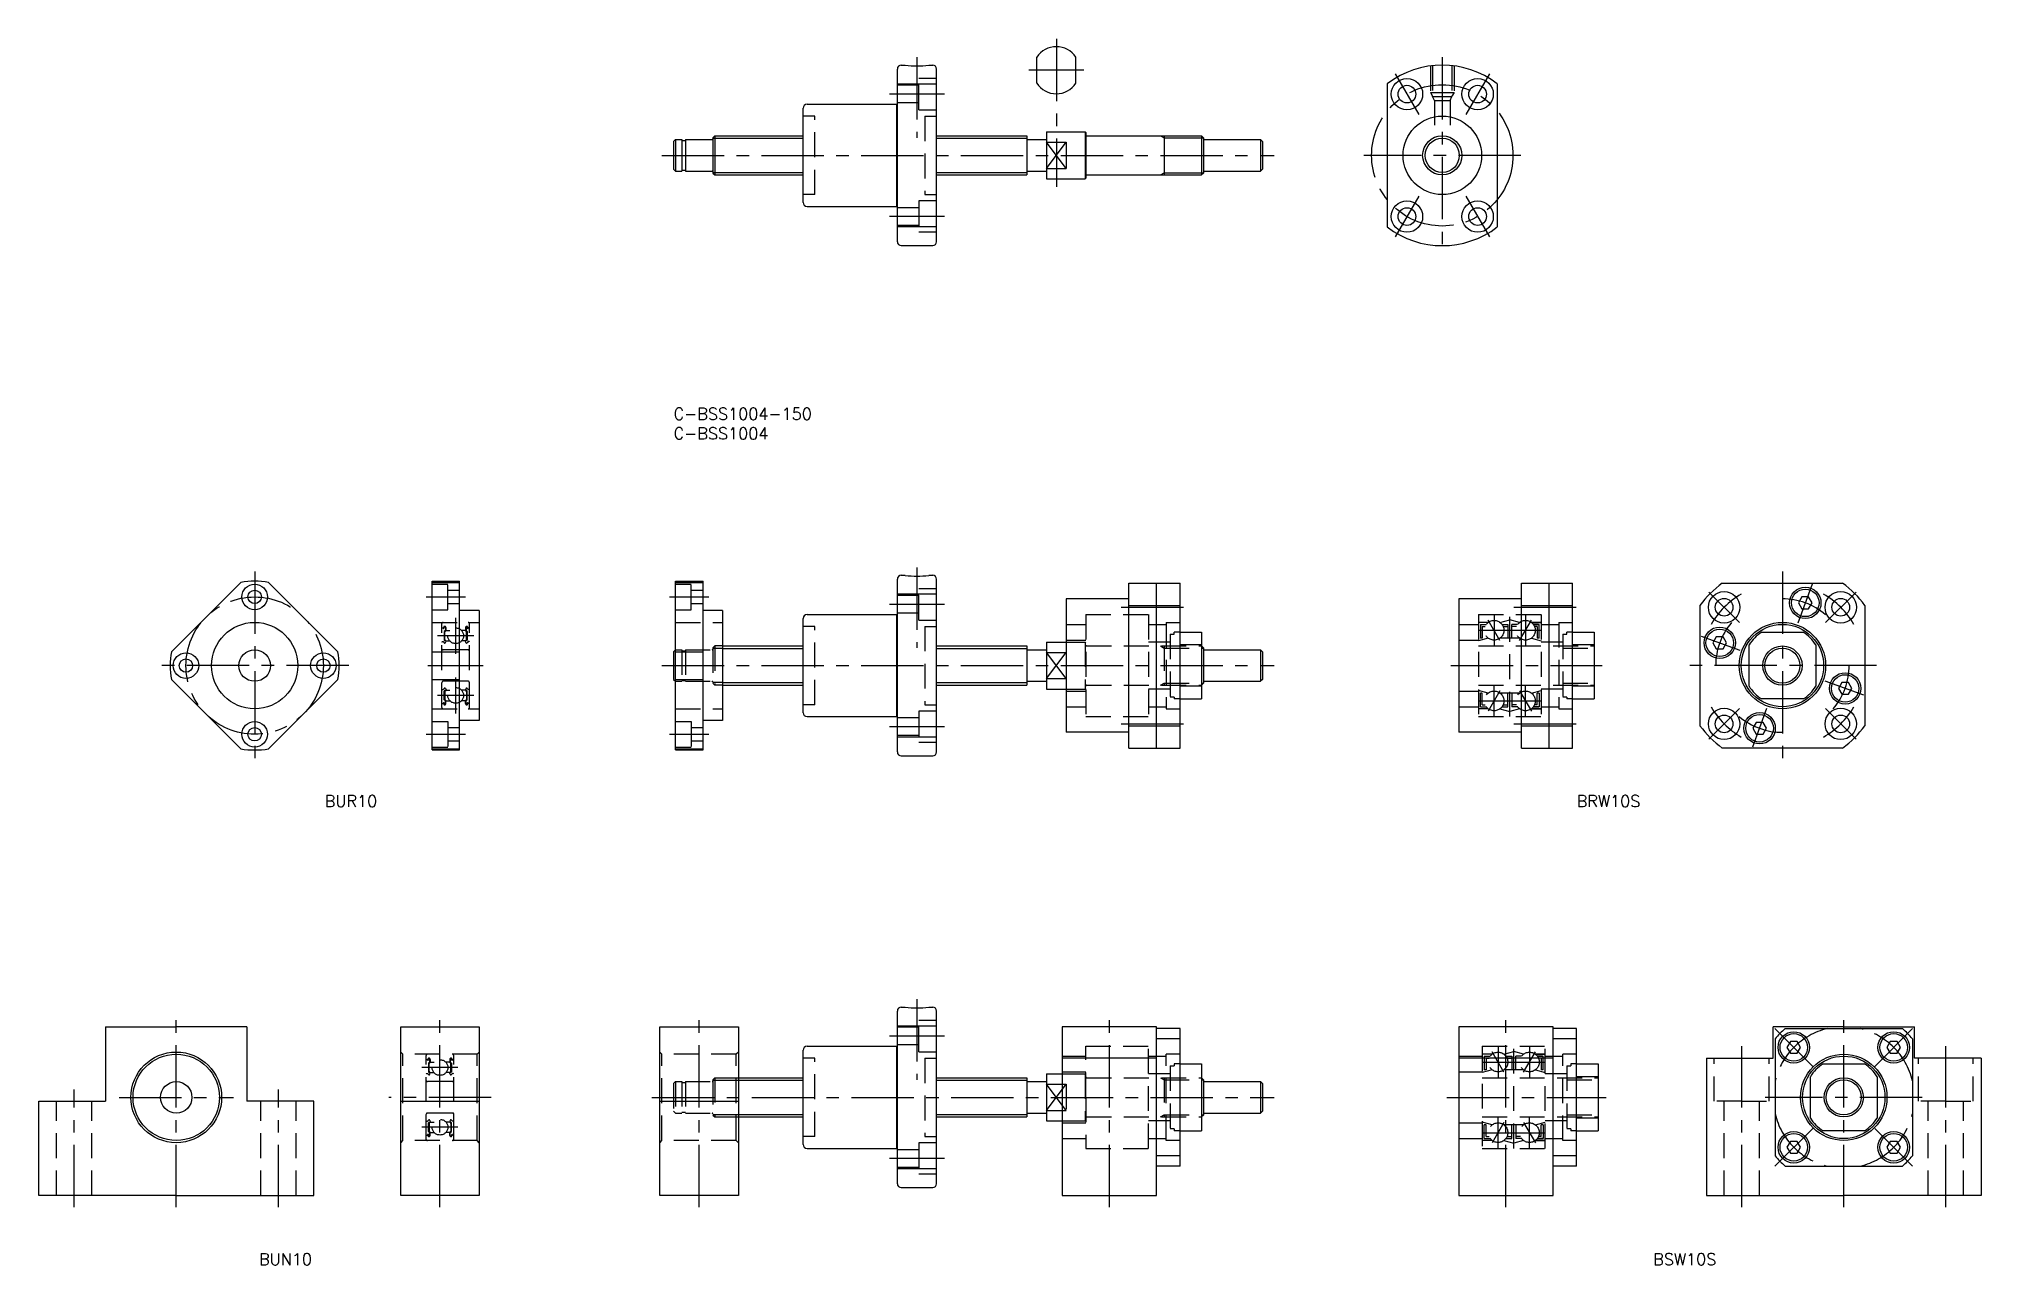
# Model space of a CAD drawing. Extents: x -162 to 333, y -218 to 94.
import ezdxf

# ---------------------------------------------------------------- set-up
doc = ezdxf.new("R2010")
doc.units = 0
doc.header["$LTSCALE"] = 0.5
doc.linetypes.add('CENTER', pattern=[50.8, 31.75, -6.35, 6.35, -6.35])
doc.linetypes.add('DASHED', pattern=[19.05, 12.7, -6.35])
doc.layers.get('0').update_dxf_attribs({"linetype": 'CONTINUOUS'})
doc.layers.add('CENTER', color=1, linetype='CENTER')
doc.styles.get("Standard").update_dxf_attribs({"font": 'txt.shx', "height": 3, "bigfont": 'bigfont.shx'})

# ---------------------------------------------------------------- blocks, each defined once
blk = doc.blocks.new('*U36')
at = {"color": 7, "linetype": 'CONTINUOUS'}
blk.add_text('C-BSS1004-150', height=3, dxfattribs=at).set_placement((0, -3))
blk = doc.blocks.new('*U37')
at = {"color": 7, "linetype": 'CONTINUOUS'}
blk.add_text('C-BSS1004', height=3, dxfattribs=at).set_placement((0, -8))
blk = doc.blocks.new('*U38')
at = {"color": 7, "linetype": 'CONTINUOUS'}
blk.add_text('BUR10', height=3, dxfattribs=at).set_placement((-88.85, -101.67))
blk = doc.blocks.new('*U39')
at = {"color": 7, "linetype": 'CONTINUOUS'}
blk.add_text('BRW10S', height=3, dxfattribs=at).set_placement((230.04, -101.67))
blk = doc.blocks.new('*U40')
at = {"color": 7, "linetype": 'CONTINUOUS'}
blk.add_text('BUN10', height=3, dxfattribs=at).set_placement((-105.59, -218.4))
blk = doc.blocks.new('*U41')
at = {"color": 7, "linetype": 'CONTINUOUS'}
blk.add_text('BSW10S', height=3, dxfattribs=at).set_placement((249.53, -218.4))

msp = doc.modelspace()

# ---------------------------------------------------------------- linework, layer by layer
at = {"color": 7, "linetype": 'CONTINUOUS'}
for p, q in [((92.5, 82.72), (92.5, 89.35)), ((102.5, 82.72), (102.5, 89.35)), ((57, 42.35), (57, 86.35)), ((58, 87.35), (59, 87.35)), ((65, 87.35), (66, 87.35)), ((67, 42.35), (67, 86.35)), ((57, 82.6), (67, 82.6)), ((181.8, 82.6), (181.8, 46.1)), ((209.8, 82.6), (209.8, 46.1)), ((33, 52.35), (33, 76.35)), ((34, 77.35), (56.75, 77.35)), ((56.75, 77.35), (56.75, 51.35)), ((10, 68.85), (10.5, 69.35)), ((10.5, 69.35), (33, 69.35)), ((10.5, 69.35), (10.5, 59.35)), ((67, 69.35), (90, 69.35)), ((90, 69.35), (90, 59.35)), ((95, 70.35), (104.8, 70.35)), ((95, 70.35), (95, 58.35)), ((104.8, 70.35), (104.8, 58.35)), ((104.8, 70.35), (105, 70.15)), ((105, 70.15), (105, 58.55)), ((105.2, 69.35), (134.5, 69.35)), ((125, 69.35), (125, 59.35)), ((134.5, 69.35), (134.5, 59.35)), ((134.5, 69.35), (135, 68.85)), ((0.5, 68.35), (0, 67.85)), ((0, 67.85), (0, 60.85)), ((0.5, 68.35), (2.1, 68.35)), ((0.5, 68.35), (0.5, 60.35)), ((2.1, 68.35), (2.1, 60.35)), ((2.1, 68.15), (3, 68.15)), ((3, 68.35), (3, 60.35)), ((3, 68.35), (9.8, 68.35)), ((10, 68.85), (10, 59.85)), ((90, 68.35), (95, 68.35)), ((95, 67.67), (100, 67.67)), ((100, 67.67), (100, 61.04)), ((135, 68.85), (135, 59.85)), ((135, 68.35), (149.5, 68.35)), ((149.5, 68.35), (150, 67.85)), ((149.5, 68.35), (149.5, 60.35)), ((150, 67.85), (150, 60.85)), ((0, 60.85), (0.5, 60.35)), ((0.5, 60.35), (2.1, 60.35)), ((2.1, 60.55), (3, 60.55)), ((3, 60.35), (9.8, 60.35)), ((10, 59.85), (10.5, 59.35)), ((90, 60.35), (95, 60.35)), ((95, 61.04), (100, 61.04)), ((135, 59.85), (134.5, 59.35)), ((135, 60.35), (149.5, 60.35)), ((150, 60.85), (149.5, 60.35)), ((10.5, 59.35), (33, 59.35)), ((67, 59.35), (90, 59.35)), ((95, 58.35), (104.8, 58.35)), ((104.8, 58.35), (105, 58.55)), ((105.2, 59.35), (134.5, 59.35)), ((34, 51.35), (56.75, 51.35)), ((67, 46.1), (57, 46.1)), ((58, 41.35), (66, 41.35)), ((-127.9, -62.11), (-110.24, -44.44)), ((-85.49, -62.11), (-103.16, -44.44)), ((-61.5, -87.15), (-61.5, -44.15)), ((-61.5, -44.15), (-54.5, -44.15)), ((-61.5, -44.44), (-54.5, -44.44)), ((-54.5, -87.15), (-54.5, -44.15)), ((0.5, -87.15), (0.5, -44.15)), ((0.5, -44.15), (7.5, -44.15)), ((0.5, -44.44), (7.5, -44.44)), ((7.5, -87.15), (7.5, -44.15)), ((57, -87.65), (57, -43.65)), ((58, -42.65), (59, -42.65)), ((65, -42.65), (66, -42.65)), ((67, -87.65), (67, -43.65)), ((57, -47.4), (67, -47.4)), ((116, -48.65), (100, -48.65)), ((100, -48.65), (100, -82.65)), ((116, -86.65), (116, -44.65)), ((116, -44.65), (129, -44.65)), ((123, -86.65), (123, -44.65)), ((129, -86.65), (129, -44.65)), ((216, -48.65), (200, -48.65)), ((200, -48.65), (200, -82.65)), ((216, -86.65), (216, -44.65)), ((216, -44.65), (229, -44.65)), ((223, -86.65), (223, -44.65)), ((229, -86.65), (229, -44.65)), ((267.11, -44.65), (297.77, -44.65)), ((-49.5, -51.65), (-54.5, -51.65)), ((-49.5, -51.65), (-49.5, -79.65)), ((12.5, -51.65), (7.5, -51.65)), ((12.5, -51.65), (12.5, -79.65)), ((33, -77.65), (33, -53.65)), ((34, -52.65), (56.75, -52.65)), ((56.75, -52.65), (56.75, -78.65)), ((116, -50.32), (129, -50.32)), ((216, -50.32), (229, -50.32)), ((261.44, -50.32), (261.44, -80.98)), ((303.44, -50.32), (303.44, -80.98)), ((129, -57.15), (134.5, -57.15)), ((134.5, -57.15), (134.5, -74.15)), ((229, -57.15), (234.5, -57.15)), ((234.5, -57.15), (234.5, -74.15)), ((277.17, -57.15), (287.71, -57.15)), ((-61.5, -62.11), (-54.5, -62.11)), ((0.5, -61.65), (0, -62.15)), ((0, -62.15), (0, -69.15)), ((0.5, -62.11), (7.5, -62.11)), ((12.5, -60.65), (33, -60.65)), ((67, -60.65), (90, -60.65)), ((90, -60.65), (90, -70.65)), ((90, -61.65), (95, -61.65)), ((95, -59.65), (100, -59.65)), ((95, -59.65), (95, -71.65)), ((95, -62.33), (100, -62.33)), ((134.5, -60.38), (129, -60.38)), ((134.5, -60.65), (135, -61.15)), ((135, -61.15), (135, -70.15)), ((135, -61.65), (149.5, -61.65)), ((149.5, -61.65), (150, -62.15)), ((149.5, -61.65), (149.5, -69.65)), ((150, -62.15), (150, -69.15)), ((234.5, -60.38), (229, -60.38)), ((273.94, -70.92), (273.94, -60.38)), ((290.94, -60.38), (290.94, -70.92)), ((-110.24, -86.86), (-127.9, -69.19)), ((-103.16, -86.86), (-85.49, -69.19)), ((-61.5, -69.19), (-54.5, -69.19)), ((0, -69.15), (0.5, -69.65)), ((0.5, -69.19), (7.5, -69.19)), ((95, -68.96), (100, -68.96)), ((150, -69.15), (149.5, -69.65)), ((12.5, -70.65), (33, -70.65)), ((67, -70.65), (90, -70.65)), ((90, -69.65), (95, -69.65)), ((95, -71.65), (100, -71.65)), ((134.5, -70.92), (129, -70.92)), ((129, -74.15), (134.5, -74.15)), ((135, -70.15), (134.5, -70.65)), ((135, -69.65), (149.5, -69.65)), ((234.5, -70.92), (229, -70.92)), ((229, -74.15), (234.5, -74.15)), ((287.71, -74.15), (277.17, -74.15)), ((34, -78.65), (56.75, -78.65)), ((-49.5, -79.65), (-54.5, -79.65)), ((12.5, -79.65), (7.5, -79.65)), ((67, -83.9), (57, -83.9)), ((116, -82.65), (100, -82.65)), ((116, -80.98), (129, -80.98)), ((216, -82.65), (200, -82.65)), ((216, -80.98), (229, -80.98)), ((-61.5, -86.86), (-54.5, -86.86)), ((-61.5, -87.15), (-54.5, -87.15)), ((0.5, -86.86), (7.5, -86.86)), ((0.5, -87.15), (7.5, -87.15)), ((58, -88.65), (66, -88.65)), ((116, -86.65), (129, -86.65)), ((216, -86.65), (229, -86.65)), ((297.77, -86.65), (267.11, -86.65)), ((58, -152.65), (59, -152.65)), ((65, -152.65), (66, -152.65)), ((-144.67, -157.65), (-126.67, -157.65)), ((-144.67, -157.65), (-144.67, -176.65)), ((-108.67, -157.65), (-126.67, -157.65)), ((-108.67, -157.65), (-108.67, -176.65)), ((-69.5, -200.65), (-69.5, -157.65)), ((-69.5, -157.65), (-49.5, -157.65)), ((-49.5, -157.65), (-49.5, -200.65)), ((-3.5, -200.65), (-3.5, -157.65)), ((-3.5, -157.65), (16.5, -157.65)), ((16.5, -157.65), (16.5, -200.65)), ((57, -197.65), (57, -153.65)), ((57, -157.4), (67, -157.4)), ((67, -197.65), (67, -153.65)), ((99, -157.65), (99, -200.65)), ((123, -157.65), (99, -157.65)), ((123, -158.5), (123, -157.65)), ((129, -158.15), (123, -158.15)), ((129, -193.15), (129, -158.15)), ((200, -157.65), (200, -200.65)), ((224, -157.65), (200, -157.65)), ((224, -158.5), (224, -157.65)), ((230, -158.15), (224, -158.15)), ((230, -193.15), (230, -158.15)), ((298.06, -157.65), (280.06, -157.65)), ((280.06, -165.65), (280.06, -157.65)), ((283.13, -158.15), (312.98, -158.15)), ((298.06, -157.65), (316.06, -157.65)), ((316.06, -165.65), (316.06, -157.65)), ((34, -162.65), (56.75, -162.65)), ((56.75, -162.65), (56.75, -188.65)), ((123, -192.8), (123, -158.5)), ((129, -160.72), (123, -160.72)), ((224, -192.8), (224, -158.5)), ((230, -160.72), (224, -160.72)), ((280.56, -160.72), (280.56, -190.57)), ((315.56, -160.72), (315.56, -190.57)), ((33, -187.65), (33, -163.65)), ((123, -165.65), (99, -165.65)), ((129, -167.15), (134.5, -167.15)), ((134.5, -167.15), (134.5, -184.15)), ((224, -165.65), (200, -165.65)), ((230, -167.15), (235.5, -167.15)), ((235.5, -167.15), (235.5, -184.15)), ((263.06, -165.65), (263.06, -200.65)), ((263.06, -165.65), (280.06, -165.65)), ((292.79, -167.15), (303.32, -167.15)), ((333.06, -165.65), (316.06, -165.65)), ((333.06, -165.65), (333.06, -200.65)), ((16.5, -170.65), (33, -170.65)), ((67, -170.65), (90, -170.65)), ((90, -170.65), (90, -180.65)), ((90, -171.65), (95, -171.65)), ((95, -169.65), (99, -169.65)), ((95, -169.65), (95, -181.65)), ((95, -172.33), (99, -172.33)), ((134.5, -170.65), (135, -171.15)), ((135, -171.15), (135, -180.15)), ((135, -171.65), (149.5, -171.65)), ((149.5, -171.65), (150, -172.15)), ((149.5, -171.65), (149.5, -179.65)), ((150, -172.15), (150, -179.15)), ((235.5, -170.38), (230, -170.38)), ((289.56, -180.92), (289.56, -170.38)), ((306.56, -170.38), (306.56, -180.92)), ((-161.67, -200.65), (-161.67, -176.65)), ((-91.67, -200.65), (-91.67, -176.65)), ((-69.5, -176.65), (-49.5, -176.65)), ((-3.5, -176.65), (16.5, -176.65)), ((16.5, -180.65), (33, -180.65)), ((67, -180.65), (90, -180.65)), ((90, -179.65), (95, -179.65)), ((95, -178.96), (99, -178.96)), ((95, -181.65), (99, -181.65)), ((135, -180.15), (134.5, -180.65)), ((135, -179.65), (149.5, -179.65)), ((150, -179.15), (149.5, -179.65)), ((235.5, -180.92), (230, -180.92)), ((129, -184.15), (134.5, -184.15)), ((230, -184.15), (235.5, -184.15)), ((303.32, -184.15), (292.79, -184.15)), ((34, -188.65), (56.75, -188.65)), ((129, -190.57), (123, -190.57)), ((123, -200.65), (123, -192.8)), ((230, -190.57), (224, -190.57)), ((224, -200.65), (224, -192.8)), ((67, -193.9), (57, -193.9)), ((129, -193.15), (123, -193.15)), ((230, -193.15), (224, -193.15)), ((283.13, -193.15), (312.98, -193.15)), ((-126.67, -200.65), (-161.67, -200.65)), ((-126.67, -200.65), (-91.67, -200.65)), ((-49.5, -200.65), (-69.5, -200.65)), ((16.5, -200.65), (-3.5, -200.65)), ((58, -198.65), (66, -198.65)), ((99, -200.65), (123, -200.65)), ((200, -200.65), (224, -200.65)), ((263.06, -200.65), (298.06, -200.65)), ((333.06, -200.65), (298.06, -200.65))]:
    msp.add_line(p, q, dxfattribs=at)
at = {"color": 3, "linetype": 'DASHED'}
for p, q in [((192.8, 87.15), (192.8, 80.35)), ((193.34, 87.22), (193.34, 79.35)), ((198.26, 87.22), (198.26, 79.35)), ((198.8, 87.15), (198.8, 80.35)), ((62.5, 82.19), (57, 82.19)), ((67, 83.94), (62.5, 83.94)), ((62.5, 75.94), (62.5, 83.94)), ((192.8, 80.35), (198.8, 80.35)), ((192.8, 80.35), (193.34, 79.41)), ((193.34, 79.35), (198.26, 79.35)), ((193.8, 78.35), (193.34, 79.35)), ((197.8, 78.35), (198.26, 79.35)), ((198.8, 80.35), (198.26, 79.41)), ((36, 74.35), (33, 74.35)), ((36, 54.35), (36, 74.35)), ((62.5, 77.69), (57, 77.69)), ((62.5, 75.94), (67, 75.94)), ((64, 74.35), (67, 74.35)), ((64, 74.35), (64, 54.35)), ((193.8, 78.35), (197.8, 78.35)), ((193.8, 78.35), (193.8, 68.93)), ((197.8, 78.35), (197.8, 68.93)), ((36, 54.35), (33, 54.35)), ((62.5, 51.01), (57, 51.01)), ((62.5, 52.76), (62.5, 44.76)), ((67, 52.76), (62.5, 52.76)), ((64, 54.35), (67, 54.35)), ((62.5, 46.51), (57, 46.51)), ((67, 44.76), (62.5, 44.76)), ((-61.5, -44.9), (-57.5, -44.9)), ((-57.5, -51.4), (-57.5, -44.9)), ((-57.5, -46.45), (-54.5, -46.45)), ((0.5, -44.9), (4.5, -44.9)), ((4.5, -51.4), (4.5, -44.9)), ((4.5, -46.45), (7.5, -46.45)), ((62.5, -47.81), (57, -47.81)), ((67, -46.06), (62.5, -46.06)), ((62.5, -54.06), (62.5, -46.06)), ((-61.5, -51.4), (-57.5, -51.4)), ((-57.5, -49.85), (-54.5, -49.85)), ((0.5, -51.4), (4.5, -51.4)), ((4.5, -49.85), (7.5, -49.85)), ((62.5, -52.31), (57, -52.31)), ((62.5, -54.06), (67, -54.06)), ((105, -52.65), (121, -52.65)), ((105, -52.65), (105, -78.65)), ((121, -52.65), (121, -78.65)), ((205, -52.65), (221, -52.65)), ((205, -52.65), (205, -78.65)), ((210.5, -54.65), (213, -53.98)), ((213, -78.65), (213, -52.65)), ((215.5, -54.65), (213, -53.98)), ((221, -52.65), (221, -78.65)), ((-61.5, -54.65), (-49.5, -54.65)), ((-59, -76.35), (-59, -54.95)), ((-59, -55.9), (-58.9, -56)), ((-58.9, -56), (-58.67, -56)), ((-58.67, -56), (-58.56, -55.82)), ((-58.62, -56.18), (-58.5, -56.25)), ((-58.55, -56.07), (-58.44, -55.88)), ((-58.44, -56.13), (-58.55, -56.07)), ((-58.5, -56.25), (-58.44, -56.13)), ((-58.13, -56.7), (-58.4, -56.97)), ((-58.4, -56.97), (-58.4, -59.15)), ((-58, -56.75), (-58.27, -57.02)), ((-58.27, -59.15), (-58.27, -57.02)), ((-58.07, -59.15), (-58.27, -59.15)), ((-58.27, -59.28), (-58.07, -59.28)), ((-58.13, -55.97), (-58.13, -56.7)), ((-58.07, -59.28), (-58.07, -59.15)), ((-58, -55.97), (-58, -56.75)), ((-58, -56.6), (-57.9, -56.7)), ((-57.96, -59.44), (-57.86, -59.35)), ((-57.9, -56.7), (-56.98, -56.7)), ((-57.86, -59.35), (-57.02, -59.35)), ((-53.1, -56.7), (-54.02, -56.7)), ((-53.14, -59.35), (-53.98, -59.35)), ((-53.04, -59.44), (-53.14, -59.35)), ((-53, -56.6), (-53.1, -56.7)), ((-53, -55.97), (-53, -56.75)), ((-53, -56.75), (-52.73, -57.02)), ((-52.93, -59.15), (-52.73, -59.15)), ((-52.93, -59.28), (-52.93, -59.15)), ((-52.73, -59.28), (-52.93, -59.28)), ((-52.87, -55.97), (-52.87, -56.7)), ((-52.87, -56.7), (-52.6, -56.97)), ((-52.73, -59.15), (-52.73, -57.02)), ((-52.6, -56.97), (-52.6, -59.15)), ((-52.45, -56.07), (-52.56, -55.88)), ((-52.56, -56.13), (-52.45, -56.07)), ((-52.5, -56.25), (-52.56, -56.13)), ((-52.38, -56.18), (-52.5, -56.25)), ((-52.33, -56), (-52.44, -55.82)), ((-52.1, -56), (-52.33, -56)), ((-52, -55.9), (-52.1, -56)), ((-52, -76.35), (-52, -54.95)), ((0.5, -54.65), (12.5, -54.65)), ((36, -55.65), (33, -55.65)), ((36, -75.65), (36, -55.65)), ((64, -55.65), (67, -55.65)), ((64, -55.65), (64, -75.65)), ((100, -55.15), (105, -55.15)), ((100, -59.15), (105, -59.15)), ((121, -55.15), (125.5, -55.15)), ((125.5, -54.65), (129, -54.65)), ((125.5, -54.65), (125.5, -76.65)), ((126.5, -57.65), (126.5, -73.65)), ((126.5, -57.65), (127.5, -57.65)), ((129, -57.15), (127.5, -57.15)), ((127.5, -57.65), (127.5, -57.15)), ((200, -55.15), (205, -55.15)), ((200, -59.15), (205, -59.15)), ((207.5, -54.65), (205, -54.65)), ((207.5, -58.65), (205, -59.32)), ((205.5, -55.15), (205.5, -58.65)), ((205.5, -55.15), (207, -55.15)), ((206, -58.65), (205.5, -58.65)), ((206, -55.65), (206, -58.65)), ((206, -55.65), (206.71, -55.65)), ((215.5, -58.65), (210.5, -58.65)), ((211, -55.15), (212.5, -55.15)), ((211.29, -55.65), (212.5, -55.65)), ((212.5, -55.15), (212.5, -58.65)), ((215, -55.15), (213.5, -55.15)), ((213.5, -58.65), (213.5, -55.15)), ((214.71, -55.65), (213.5, -55.65)), ((218.5, -54.65), (221, -54.65)), ((221, -54.65), (218.5, -54.65)), ((221, -54.65), (218.5, -54.65)), ((218.5, -58.65), (221, -59.32)), ((220.3, -54.65), (219, -54.65)), ((219, -55.15), (220.5, -55.15)), ((220.3, -55.15), (219, -55.15)), ((220, -55.65), (219.29, -55.65)), ((220, -55.65), (220, -58.65)), ((220.5, -58.65), (220, -58.65)), ((220.5, -58.65), (220.5, -55.15)), ((221, -55.15), (225.5, -55.15)), ((225.5, -54.65), (229, -54.65)), ((225.5, -54.65), (225.5, -76.65)), ((226.5, -57.65), (226.5, -73.65)), ((226.5, -57.65), (227.5, -57.65)), ((229, -57.15), (227.5, -57.15)), ((227.5, -57.65), (227.5, -57.15)), ((-59, -59.65), (-58.9, -59.55)), ((-58.9, -59.55), (-58.67, -59.55)), ((-52.3, -61.65), (-58.7, -61.65)), ((-58.67, -59.55), (-58.45, -59.81)), ((-58.07, -59.73), (-57.96, -59.44)), ((-52.93, -59.73), (-53.04, -59.44)), ((-52.33, -59.55), (-52.55, -59.81)), ((-52.1, -59.55), (-52.33, -59.55)), ((-52, -59.65), (-52.1, -59.55)), ((0.5, -61.65), (2.1, -61.65)), ((2.1, -61.65), (2.1, -69.65)), ((2.1, -61.85), (3, -61.85)), ((3, -61.65), (3, -69.65)), ((3, -61.65), (9.8, -61.65)), ((10, -61.15), (10.5, -60.65)), ((10, -61.15), (10, -70.15)), ((12.5, -61.31), (10, -61.31)), ((10.5, -60.65), (10.5, -70.65)), ((12.5, -60.65), (10.5, -60.65)), ((100, -59.65), (104.8, -59.65)), ((104.8, -59.65), (104.8, -71.65)), ((104.8, -59.65), (105, -59.85)), ((105.2, -60.65), (134.5, -60.65)), ((126.5, -59.65), (121, -59.65)), ((124.06, -60.65), (125, -61.19)), ((125, -60.65), (125, -70.65)), ((125, -61.19), (134.5, -61.19)), ((205, -60.65), (234.5, -60.65)), ((226.5, -59.65), (221, -59.65)), ((226.5, -61.19), (234.5, -61.19)), ((-59, -71.65), (-58.9, -71.75)), ((-58.9, -71.75), (-58.67, -71.75)), ((-52.3, -69.65), (-58.7, -69.65)), ((-58.67, -71.75), (-58.45, -71.49)), ((-58.4, -74.33), (-58.4, -72.15)), ((-58.27, -72.01), (-58.07, -72.01)), ((-58.27, -72.15), (-58.27, -74.28)), ((-58.07, -72.15), (-58.27, -72.15)), ((-58.07, -71.57), (-57.96, -71.86)), ((-58.07, -72.01), (-58.07, -72.15)), ((-57.96, -71.86), (-57.86, -71.95)), ((-57.86, -71.95), (-57.02, -71.95)), ((-53.14, -71.95), (-53.98, -71.95)), ((-53.04, -71.86), (-53.14, -71.95)), ((-52.93, -71.57), (-53.04, -71.86)), ((-52.73, -72.01), (-52.93, -72.01)), ((-52.93, -72.01), (-52.93, -72.15)), ((-52.93, -72.15), (-52.73, -72.15)), ((-52.73, -72.15), (-52.73, -74.28)), ((-52.6, -74.33), (-52.6, -72.15)), ((-52.33, -71.75), (-52.55, -71.49)), ((-52.1, -71.75), (-52.33, -71.75)), ((-52, -71.65), (-52.1, -71.75)), ((0.5, -69.65), (2.1, -69.65)), ((2.1, -69.45), (3, -69.45)), ((3, -69.65), (9.8, -69.65)), ((12.5, -69.99), (10, -69.99)), ((10, -70.15), (10.5, -70.65)), ((12.5, -70.65), (10.5, -70.65)), ((100, -71.65), (104.8, -71.65)), ((100, -72.15), (105, -72.15)), ((104.8, -71.65), (105, -71.45)), ((105.2, -70.65), (134.5, -70.65)), ((126.5, -71.65), (121, -71.65)), ((124.06, -70.65), (125, -70.11)), ((125, -70.11), (134.5, -70.11)), ((127.5, -73.65), (126.5, -73.65)), ((127.5, -73.65), (127.5, -74.15)), ((129, -74.15), (127.5, -74.15)), ((200, -72.15), (205, -72.15)), ((205, -70.65), (234.5, -70.65)), ((207.5, -72.65), (205, -71.98)), ((205.5, -76.15), (205.5, -72.65)), ((206, -72.65), (205.5, -72.65)), ((206, -75.65), (206, -72.65)), ((215.5, -72.65), (210.5, -72.65)), ((212.5, -76.15), (212.5, -72.65)), ((213.5, -72.65), (213.5, -76.15)), ((218.5, -72.65), (221, -71.98)), ((220, -75.65), (220, -72.65)), ((220.5, -72.65), (220, -72.65)), ((220.5, -72.65), (220.5, -76.15)), ((226.5, -71.65), (221, -71.65)), ((226.5, -70.11), (234.5, -70.11)), ((227.5, -73.65), (226.5, -73.65)), ((227.5, -73.65), (227.5, -74.15)), ((229, -74.15), (227.5, -74.15)), ((-61.5, -76.65), (-49.5, -76.65)), ((-59, -75.4), (-58.9, -75.3)), ((-58.9, -75.3), (-58.67, -75.3)), ((-58.67, -75.3), (-58.56, -75.48)), ((-58.62, -75.12), (-58.5, -75.05)), ((-58.44, -75.17), (-58.55, -75.23)), ((-58.55, -75.23), (-58.44, -75.42)), ((-58.5, -75.05), (-58.44, -75.17)), ((-58.13, -74.6), (-58.4, -74.33)), ((-58, -74.54), (-58.27, -74.28)), ((-58.13, -75.33), (-58.13, -74.6)), ((-58, -75.33), (-58, -74.54)), ((-58, -74.7), (-57.9, -74.6)), ((-57.9, -74.6), (-56.98, -74.6)), ((-53.1, -74.6), (-54.02, -74.6)), ((-53, -74.7), (-53.1, -74.6)), ((-53, -74.54), (-52.73, -74.28)), ((-53, -75.33), (-53, -74.54)), ((-52.87, -74.6), (-52.6, -74.33)), ((-52.87, -75.33), (-52.87, -74.6)), ((-52.5, -75.05), (-52.56, -75.17)), ((-52.56, -75.17), (-52.45, -75.23)), ((-52.45, -75.23), (-52.56, -75.42)), ((-52.38, -75.12), (-52.5, -75.05)), ((-52.33, -75.3), (-52.44, -75.48)), ((-52.1, -75.3), (-52.33, -75.3)), ((-52, -75.4), (-52.1, -75.3)), ((0.5, -76.65), (12.5, -76.65)), ((36, -75.65), (33, -75.65)), ((62.5, -78.99), (57, -78.99)), ((62.5, -77.24), (62.5, -85.24)), ((67, -77.24), (62.5, -77.24)), ((64, -75.65), (67, -75.65)), ((100, -76.15), (105, -76.15)), ((105, -78.65), (121, -78.65)), ((121, -76.15), (125.5, -76.15)), ((125.5, -76.65), (129, -76.65)), ((200, -76.15), (205, -76.15)), ((207.5, -76.65), (205, -76.65)), ((205, -78.65), (221, -78.65)), ((205.5, -76.15), (207, -76.15)), ((206, -75.65), (206.71, -75.65)), ((210.5, -76.65), (213, -77.32)), ((211, -76.15), (212.5, -76.15)), ((211.29, -75.65), (212.5, -75.65)), ((215.5, -76.65), (213, -77.32)), ((214.71, -75.65), (213.5, -75.65)), ((215, -76.15), (213.5, -76.15)), ((218.5, -76.65), (221, -76.65)), ((221, -76.65), (218.5, -76.65)), ((221, -76.65), (218.5, -76.65)), ((219, -76.15), (220.5, -76.15)), ((220.3, -76.15), (219, -76.15)), ((220.3, -76.65), (219, -76.65)), ((220, -75.65), (219.29, -75.65)), ((221, -76.15), (225.5, -76.15)), ((225.5, -76.65), (229, -76.65)), ((-61.5, -79.9), (-57.5, -79.9)), ((-57.5, -79.9), (-57.5, -86.4)), ((-57.5, -81.45), (-54.5, -81.45)), ((0.5, -79.9), (4.5, -79.9)), ((4.5, -79.9), (4.5, -86.4)), ((4.5, -81.45), (7.5, -81.45)), ((62.5, -83.49), (57, -83.49)), ((-61.5, -86.4), (-57.5, -86.4)), ((-57.5, -84.85), (-54.5, -84.85)), ((0.5, -86.4), (4.5, -86.4)), ((4.5, -84.85), (7.5, -84.85)), ((67, -85.24), (62.5, -85.24)), ((62.5, -157.81), (57, -157.81)), ((67, -156.06), (62.5, -156.06)), ((62.5, -164.06), (62.5, -156.06)), ((62.5, -162.31), (57, -162.31)), ((105, -162.65), (121, -162.65)), ((105, -175.65), (105, -162.65)), ((121, -188.65), (121, -162.65)), ((206, -162.65), (206, -188.65)), ((206, -162.65), (222, -162.65)), ((214, -188.65), (214, -162.65)), ((222, -188.65), (222, -162.65)), ((-69.5, -164.1), (-68.95, -164.65)), ((-68.95, -186.65), (-68.95, -164.65)), ((-50.05, -164.65), (-68.95, -164.65)), ((-63, -186.35), (-63, -164.95)), ((-63, -165.9), (-62.9, -166)), ((-62.9, -166), (-62.67, -166)), ((-62.67, -166), (-62.56, -165.82)), ((-62.62, -166.18), (-62.5, -166.25)), ((-62.55, -166.07), (-62.44, -165.88)), ((-62.44, -166.13), (-62.55, -166.07)), ((-62.5, -166.25), (-62.44, -166.13)), ((-62.13, -166.7), (-62.4, -166.97)), ((-62.4, -166.97), (-62.4, -169.15)), ((-62, -166.75), (-62.27, -167.02)), ((-62.27, -169.15), (-62.27, -167.02)), ((-62.13, -165.97), (-62.13, -166.7)), ((-62, -165.97), (-62, -166.75)), ((-62, -166.6), (-61.9, -166.7)), ((-61.9, -166.7), (-60.98, -166.7)), ((-57.1, -166.7), (-58.02, -166.7)), ((-57, -166.6), (-57.1, -166.7)), ((-57, -165.97), (-57, -166.75)), ((-57, -166.75), (-56.73, -167.02)), ((-56.87, -165.97), (-56.87, -166.7)), ((-56.87, -166.7), (-56.6, -166.97)), ((-56.73, -169.15), (-56.73, -167.02)), ((-56.6, -166.97), (-56.6, -169.15)), ((-56.45, -166.07), (-56.56, -165.88)), ((-56.56, -166.13), (-56.45, -166.07)), ((-56.5, -166.25), (-56.56, -166.13)), ((-56.38, -166.18), (-56.5, -166.25)), ((-56.33, -166), (-56.44, -165.82)), ((-56.1, -166), (-56.33, -166)), ((-56, -165.9), (-56.1, -166)), ((-56, -186.35), (-56, -164.95)), ((-49.5, -164.1), (-50.05, -164.65)), ((-50.05, -186.65), (-50.05, -164.65)), ((-3.5, -164.1), (-2.95, -164.65)), ((-2.95, -186.65), (-2.95, -164.65)), ((15.95, -164.65), (-2.95, -164.65)), ((16.5, -164.1), (15.95, -164.65)), ((15.95, -186.65), (15.95, -164.65)), ((36, -165.65), (33, -165.65)), ((36, -185.65), (36, -165.65)), ((62.5, -164.06), (67, -164.06)), ((64, -165.65), (67, -165.65)), ((64, -165.65), (64, -185.65)), ((99, -165.15), (105, -165.15)), ((121, -165.15), (125.5, -165.15)), ((125.5, -186.65), (125.5, -164.65)), ((129, -164.65), (125.5, -164.65)), ((126.5, -167.65), (126.5, -183.65)), ((126.5, -167.65), (127.5, -167.65)), ((127.5, -167.15), (127.5, -167.65)), ((129, -167.15), (127.5, -167.15)), ((200, -165.15), (206, -165.15)), ((208.5, -164.65), (206, -164.65)), ((206.5, -165.15), (206.5, -168.65)), ((206.5, -165.15), (208, -165.15)), ((207, -165.65), (207, -168.65)), ((207, -165.65), (207.71, -165.65)), ((211.5, -164.65), (214, -163.98)), ((212, -165.15), (213.5, -165.15)), ((212.29, -165.65), (213.5, -165.65)), ((213.5, -165.15), (213.5, -168.65)), ((216.5, -164.65), (214, -163.98)), ((216, -165.15), (214.5, -165.15)), ((214.5, -168.65), (214.5, -165.15)), ((215.71, -165.65), (214.5, -165.65)), ((219.5, -164.65), (222, -164.65)), ((222, -164.65), (219.5, -164.65)), ((222, -164.65), (219.5, -164.65)), ((221.3, -164.65), (220, -164.65)), ((220, -165.15), (221.5, -165.15)), ((221.3, -165.15), (220, -165.15)), ((221, -165.65), (220.29, -165.65)), ((221, -165.65), (221, -168.65)), ((221.5, -168.65), (221.5, -165.15)), ((222, -165.15), (226.5, -165.15)), ((226.5, -186.65), (226.5, -164.65)), ((230, -164.65), (226.5, -164.65)), ((227.5, -167.65), (227.5, -183.65)), ((227.5, -167.65), (228.5, -167.65)), ((228.5, -167.15), (228.5, -167.65)), ((230, -167.15), (228.5, -167.15)), ((265.06, -176.65), (265.06, -165.65)), ((279.06, -176.65), (279.06, -165.65)), ((317.06, -176.65), (317.06, -165.65)), ((331.06, -176.65), (331.06, -165.65)), ((-63, -169.65), (-62.9, -169.55)), ((-62.9, -169.55), (-62.67, -169.55)), ((-56.3, -171.65), (-62.7, -171.65)), ((-62.67, -169.55), (-62.45, -169.81)), ((-62.07, -169.15), (-62.27, -169.15)), ((-62.27, -169.28), (-62.07, -169.28)), ((-62.07, -169.28), (-62.07, -169.15)), ((-62.07, -169.73), (-61.96, -169.44)), ((-61.96, -169.44), (-61.86, -169.35)), ((-61.86, -169.35), (-61.02, -169.35)), ((-57.14, -169.35), (-57.98, -169.35)), ((-57.04, -169.44), (-57.14, -169.35)), ((-56.93, -169.73), (-57.04, -169.44)), ((-56.93, -169.15), (-56.73, -169.15)), ((-56.93, -169.28), (-56.93, -169.15)), ((-56.73, -169.28), (-56.93, -169.28)), ((-56.33, -169.55), (-56.55, -169.81)), ((-56.1, -169.55), (-56.33, -169.55)), ((-56, -169.65), (-56.1, -169.55)), ((0.5, -171.65), (0, -172.15)), ((0, -172.15), (0, -179.15)), ((0.5, -171.65), (2.1, -171.65)), ((0.5, -171.65), (0.5, -179.65)), ((2.1, -171.65), (2.1, -179.65)), ((2.1, -171.85), (3, -171.85)), ((3, -171.65), (3, -179.65)), ((3, -171.65), (9.8, -171.65)), ((10, -171.15), (10.5, -170.65)), ((10, -171.15), (10, -180.15)), ((10, -171.31), (16.5, -171.31)), ((10.5, -170.65), (16.5, -170.65)), ((10.5, -170.65), (10.5, -180.65)), ((99, -169.15), (105, -169.15)), ((99, -169.65), (104.8, -169.65)), ((99, -172.33), (100, -172.33)), ((100, -172.33), (100, -178.96)), ((104.8, -169.65), (104.8, -181.65)), ((104.8, -169.65), (105, -169.85)), ((105.2, -170.65), (134.5, -170.65)), ((126.5, -169.65), (121, -169.65)), ((124.06, -170.65), (125, -171.19)), ((125, -170.65), (125, -180.65)), ((125, -171.19), (134.5, -171.19)), ((200, -169.15), (206, -169.15)), ((208.5, -168.65), (206, -169.32)), ((206, -170.65), (235.5, -170.65)), ((207, -168.65), (206.5, -168.65)), ((216.5, -168.65), (211.5, -168.65)), ((219.5, -168.65), (222, -169.32)), ((221.5, -168.65), (221, -168.65)), ((227.5, -169.65), (222, -169.65)), ((227.5, -171.19), (235.5, -171.19)), ((-157.17, -200.65), (-157.17, -176.65)), ((-148.17, -200.65), (-148.17, -176.65)), ((-105.17, -200.65), (-105.17, -176.65)), ((-96.17, -200.65), (-96.17, -176.65)), ((105, -175.65), (105, -188.65)), ((272.06, -176.65), (265.06, -176.65)), ((267.56, -200.65), (267.56, -176.65)), ((272.06, -176.65), (279.06, -176.65)), ((276.56, -200.65), (276.56, -176.65)), ((324.06, -176.65), (317.06, -176.65)), ((319.56, -200.65), (319.56, -176.65)), ((324.06, -176.65), (331.06, -176.65)), ((328.56, -200.65), (328.56, -176.65)), ((-63, -181.65), (-62.9, -181.75)), ((-62.9, -181.75), (-62.67, -181.75)), ((-56.3, -179.65), (-62.7, -179.65)), ((-62.67, -181.75), (-62.45, -181.49)), ((-62.4, -184.33), (-62.4, -182.15)), ((-62.27, -182.01), (-62.07, -182.01)), ((-62.27, -182.15), (-62.27, -184.28)), ((-62.07, -182.15), (-62.27, -182.15)), ((-62.07, -181.57), (-61.96, -181.86)), ((-62.07, -182.01), (-62.07, -182.15)), ((-61.96, -181.86), (-61.86, -181.95)), ((-61.86, -181.95), (-61.02, -181.95)), ((-57.14, -181.95), (-57.98, -181.95)), ((-57.04, -181.86), (-57.14, -181.95)), ((-56.93, -181.57), (-57.04, -181.86)), ((-56.73, -182.01), (-56.93, -182.01)), ((-56.93, -182.01), (-56.93, -182.15)), ((-56.93, -182.15), (-56.73, -182.15)), ((-56.73, -182.15), (-56.73, -184.28)), ((-56.6, -184.33), (-56.6, -182.15)), ((-56.33, -181.75), (-56.55, -181.49)), ((-56.1, -181.75), (-56.33, -181.75)), ((-56, -181.65), (-56.1, -181.75)), ((0, -179.15), (0.5, -179.65)), ((0.5, -179.65), (2.1, -179.65)), ((2.1, -179.45), (3, -179.45)), ((3, -179.65), (9.8, -179.65)), ((10, -179.99), (16.5, -179.99)), ((10, -180.15), (10.5, -180.65)), ((10.5, -180.65), (16.5, -180.65)), ((99, -178.96), (100, -178.96)), ((99, -181.65), (104.8, -181.65)), ((99, -182.15), (105, -182.15)), ((104.8, -181.65), (105, -181.45)), ((105.2, -180.65), (134.5, -180.65)), ((126.5, -181.65), (121, -181.65)), ((124.06, -180.65), (125, -180.11)), ((125, -180.11), (134.5, -180.11)), ((200, -182.15), (206, -182.15)), ((206, -180.65), (235.5, -180.65)), ((208.5, -182.65), (206, -181.98)), ((206.5, -186.15), (206.5, -182.65)), ((207, -182.65), (206.5, -182.65)), ((207, -185.65), (207, -182.65)), ((216.5, -182.65), (211.5, -182.65)), ((213.5, -186.15), (213.5, -182.65)), ((214.5, -182.65), (214.5, -186.15)), ((219.5, -182.65), (222, -181.98)), ((221, -185.65), (221, -182.65)), ((221.5, -182.65), (221, -182.65)), ((221.5, -182.65), (221.5, -186.15)), ((227.5, -181.65), (222, -181.65)), ((227.5, -180.11), (235.5, -180.11)), ((-69.5, -187.2), (-68.95, -186.65)), ((-50.05, -186.65), (-68.95, -186.65)), ((-63, -185.4), (-62.9, -185.3)), ((-62.9, -185.3), (-62.67, -185.3)), ((-62.67, -185.3), (-62.56, -185.48)), ((-62.62, -185.12), (-62.5, -185.05)), ((-62.44, -185.17), (-62.55, -185.23)), ((-62.55, -185.23), (-62.44, -185.42)), ((-62.5, -185.05), (-62.44, -185.17)), ((-62.13, -184.6), (-62.4, -184.33)), ((-62, -184.54), (-62.27, -184.28)), ((-62.13, -185.33), (-62.13, -184.6)), ((-62, -185.33), (-62, -184.54)), ((-62, -184.7), (-61.9, -184.6)), ((-61.9, -184.6), (-60.98, -184.6)), ((-57.1, -184.6), (-58.02, -184.6)), ((-57, -184.7), (-57.1, -184.6)), ((-57, -184.54), (-56.73, -184.28)), ((-57, -185.33), (-57, -184.54)), ((-56.87, -184.6), (-56.6, -184.33)), ((-56.87, -185.33), (-56.87, -184.6)), ((-56.5, -185.05), (-56.56, -185.17)), ((-56.56, -185.17), (-56.45, -185.23)), ((-56.45, -185.23), (-56.56, -185.42)), ((-56.38, -185.12), (-56.5, -185.05)), ((-56.33, -185.3), (-56.44, -185.48)), ((-56.1, -185.3), (-56.33, -185.3)), ((-56, -185.4), (-56.1, -185.3)), ((-49.5, -187.2), (-50.05, -186.65)), ((-3.5, -187.2), (-2.95, -186.65)), ((15.95, -186.65), (-2.95, -186.65)), ((16.5, -187.2), (15.95, -186.65)), ((36, -185.65), (33, -185.65)), ((62.5, -187.24), (62.5, -195.24)), ((67, -187.24), (62.5, -187.24)), ((64, -185.65), (67, -185.65)), ((99, -186.15), (105, -186.15)), ((121, -186.15), (125.5, -186.15)), ((129, -186.65), (125.5, -186.65)), ((127.5, -183.65), (126.5, -183.65)), ((127.5, -183.65), (127.5, -184.15)), ((129, -184.15), (127.5, -184.15)), ((200, -186.15), (206, -186.15)), ((208.5, -186.65), (206, -186.65)), ((206.5, -186.15), (208, -186.15)), ((207, -185.65), (207.71, -185.65)), ((211.5, -186.65), (214, -187.32)), ((212, -186.15), (213.5, -186.15)), ((212.29, -185.65), (213.5, -185.65)), ((216.5, -186.65), (214, -187.32)), ((215.71, -185.65), (214.5, -185.65)), ((216, -186.15), (214.5, -186.15)), ((219.5, -186.65), (222, -186.65)), ((222, -186.65), (219.5, -186.65)), ((222, -186.65), (219.5, -186.65)), ((220, -186.15), (221.5, -186.15)), ((221.3, -186.15), (220, -186.15)), ((221.3, -186.65), (220, -186.65)), ((221, -185.65), (220.29, -185.65)), ((222, -186.15), (226.5, -186.15)), ((230, -186.65), (226.5, -186.65)), ((228.5, -183.65), (227.5, -183.65)), ((228.5, -183.65), (228.5, -184.15)), ((230, -184.15), (228.5, -184.15)), ((62.5, -188.99), (57, -188.99)), ((105, -188.65), (121, -188.65)), ((206, -188.65), (222, -188.65)), ((62.5, -193.49), (57, -193.49)), ((67, -195.24), (62.5, -195.24))]:
    msp.add_line(p, q, dxfattribs=at)
at = {"color": 3, "linetype": 'CONTINUOUS'}
for p, q in [((124.06, 69.35), (125, 68.81)), ((10, 68.69), (33, 68.69)), ((67, 68.69), (90, 68.69)), ((95, 61.04), (100, 67.67)), ((100, 61.04), (95, 67.67)), ((125, 68.81), (135, 68.81)), ((10, 60.01), (33, 60.01)), ((67, 60.01), (90, 60.01)), ((124.06, 59.35), (125, 59.89)), ((125, 59.89), (135, 59.89)), ((12.5, -61.31), (33, -61.31)), ((67, -61.31), (90, -61.31)), ((95, -68.96), (100, -62.33)), ((100, -68.96), (95, -62.33)), ((134.5, -61.19), (135, -61.19)), ((12.5, -69.99), (33, -69.99)), ((67, -69.99), (90, -69.99)), ((134.5, -70.11), (135, -70.11)), ((16.5, -171.31), (33, -171.31)), ((67, -171.31), (90, -171.31)), ((95, -178.96), (100, -172.33)), ((100, -178.96), (95, -172.33)), ((134.5, -171.19), (135, -171.19)), ((16.5, -179.99), (33, -179.99)), ((67, -179.99), (90, -179.99)), ((134.5, -180.11), (135, -180.11))]:
    msp.add_line(p, q, dxfattribs=at)
at = {"color": 7, "linetype": 'CONTINUOUS'}
for points in [[(287.39, -48.17), (286.52, -49.67), (287.39, -51.17), (289.12, -51.17), (289.99, -49.67), (289.12, -48.17)], [(265.6, -58.34), (264.74, -59.84), (265.6, -61.34), (267.33, -61.34), (268.2, -59.84), (267.33, -58.34)], [(297.55, -69.96), (296.68, -71.46), (297.55, -72.96), (299.28, -72.96), (300.15, -71.46), (299.28, -69.96)], [(275.76, -80.12), (274.9, -81.62), (275.76, -83.12), (277.49, -83.12), (278.36, -81.62), (277.49, -80.12)], [(284.46, -161.42), (283.6, -162.92), (284.46, -164.42), (286.19, -164.42), (287.06, -162.92), (286.19, -161.42)], [(309.92, -161.42), (309.05, -162.92), (309.92, -164.42), (311.65, -164.42), (312.52, -162.92), (311.65, -161.42)], [(284.46, -186.88), (283.6, -188.38), (284.46, -189.88), (286.19, -189.88), (287.06, -188.38), (286.19, -186.88)], [(309.92, -186.88), (309.05, -188.38), (309.92, -189.88), (311.65, -189.88), (312.52, -188.38), (311.65, -186.88)]]:
    msp.add_lwpolyline(points, close=True, dxfattribs=at)
for points in [[(-161.67, -176.65), (-144.67, -176.65)], [(-91.67, -176.65), (-108.67, -176.65)]]:
    msp.add_lwpolyline(points, dxfattribs=at)
for centre, radius in [((186.8, 79.94), 4), ((186.8, 79.94), 2.25), ((204.8, 79.94), 4), ((204.8, 79.94), 2.25), ((195.8, 64.35), 10), ((195.8, 64.35), 4.34), ((186.8, 48.76), 4), ((186.8, 48.76), 2.25), ((204.8, 48.76), 4), ((204.8, 48.76), 2.25), ((-106.7, -48.15), 3.25), ((-106.7, -48.15), 1.7), ((267.59, -50.8), 4), ((267.59, -50.8), 2.25), ((288.26, -49.67), 4), ((288.26, -49.67), 3.5), ((297.29, -50.8), 4), ((297.29, -50.8), 2.25), ((-106.7, -65.65), 11), ((266.47, -59.84), 4), ((266.47, -59.84), 3.5), ((282.44, -65.65), 11), ((282.44, -65.65), 10.5), ((-124.2, -65.65), 3.25), ((-124.2, -65.65), 1.7), ((-106.7, -65.65), 4), ((-89.2, -65.65), 3.25), ((-89.2, -65.65), 1.7), ((282.44, -65.65), 4.46), ((298.42, -71.46), 4), ((298.42, -71.46), 3.5), ((267.59, -80.5), 4), ((267.59, -80.5), 2.25), ((276.63, -81.62), 4), ((276.63, -81.62), 3.5), ((297.29, -80.5), 4), ((297.29, -80.5), 2.25), ((-106.7, -83.15), 3.25), ((-106.7, -83.15), 1.7), ((285.33, -162.92), 4), ((285.33, -162.92), 3.5), ((310.78, -162.92), 4), ((310.78, -162.92), 3.5), ((-126.67, -175.65), 11.55), ((-126.67, -175.65), 11), ((298.06, -175.65), 11), ((298.06, -175.65), 10.5), ((-126.67, -175.65), 4), ((298.06, -175.65), 4.46), ((285.33, -188.38), 4), ((285.33, -188.38), 3.5), ((310.78, -188.38), 4), ((310.78, -188.38), 3.5)]:
    msp.add_circle(centre, radius, dxfattribs=at)
at = {"color": 3, "linetype": 'CONTINUOUS'}
for centre in [(195.8, 64.35), (282.44, -65.65), (298.06, -175.65)]:
    msp.add_circle(centre, 5, dxfattribs=at)
at = {"color": 3, "linetype": 'DASHED'}
for centre, radius in [((209, -56.65), 2.5), ((217, -56.65), 2.5), ((-55.5, -58.05), 2), ((-55.5, -73.25), 2), ((209, -74.65), 2.5), ((217, -74.65), 2.5), ((-59.5, -168.05), 2), ((210, -166.65), 2.5), ((218, -166.65), 2.5), ((-59.5, -183.25), 2), ((210, -184.65), 2.5), ((218, -184.65), 2.5)]:
    msp.add_circle(centre, radius, dxfattribs=at)
at = {"color": 7, "linetype": 'CONTINUOUS'}
for centre, radius, start, end in [((97.5, 86.04), 6, 33.5573, 146.4427), ((58, 86.35), 1, 90, 180), ((62, 110.15), 23, 262.5053, 277.4947), ((66, 86.35), 1, 0, 90), ((195.8, 64.35), 23, 52.5048, 127.4952), ((97.5, 86.04), 6, 213.5573, 326.4427), ((34, 76.35), 1, 90, 180), ((57, 77.35), 0.25, 180, 270), ((105.2, 69.55), 0.2, 180, 270), ((9.8, 68.55), 0.2, 270, 0), ((9.8, 60.15), 0.2, 0, 90), ((105.2, 59.15), 0.2, 90, 180), ((34, 52.35), 1, 180, 270), ((57, 51.35), 0.25, 90, 180), ((195.8, 64.35), 23, 232.5048, 307.4952), ((58, 42.35), 1, 180, 270), ((66, 42.35), 1, 270, 0), ((-106.7, -65.65), 21.5, 80.516, 99.484), ((58, -43.65), 1, 90, 180), ((62, -19.85), 23, 262.5053, 277.4947), ((66, -43.65), 1, 0, 90), ((282.44, -65.65), 26, 126.1289, 143.8711), ((282.44, -65.65), 26, 36.1289, 53.8711), ((34, -53.65), 1, 90, 180), ((57, -52.65), 0.25, 180, 270), ((282.44, -65.65), 10, 121.7883, 148.2117), ((282.44, -65.65), 10, 31.7883, 58.2117), ((-106.7, -65.65), 21.5, 170.516, 189.484), ((-106.7, -65.65), 21.5, 350.516, 9.484), ((282.44, -65.65), 10, 211.7883, 238.2117), ((282.44, -65.65), 10, 301.7883, 328.2117), ((34, -77.65), 1, 180, 270), ((57, -78.65), 0.25, 90, 180), ((282.44, -65.65), 26, 216.1289, 233.8711), ((282.44, -65.65), 26, 306.1289, 323.8711), ((-106.7, -65.65), 21.5, 260.516, 279.484), ((58, -87.65), 1, 180, 270), ((66, -87.65), 1, 270, 0), ((58, -153.65), 1, 90, 180), ((62, -129.85), 23, 262.5053, 277.4947), ((66, -153.65), 1, 0, 90), ((298.06, -175.65), 23, 130.4591, 139.5409), ((298.06, -175.65), 23, 40.4591, 49.5409), ((34, -163.65), 1, 90, 180), ((57, -162.65), 0.25, 180, 270), ((298.06, -175.65), 10, 121.7883, 148.2117), ((298.06, -175.65), 10, 31.7883, 58.2117), ((298.06, -175.65), 10, 211.7883, 238.2117), ((298.06, -175.65), 10, 301.7883, 328.2117), ((34, -187.65), 1, 180, 270), ((57, -188.65), 0.25, 90, 180), ((298.06, -175.65), 23, 220.4591, 229.5409), ((298.06, -175.65), 23, 310.4591, 319.5409), ((58, -197.65), 1, 180, 270), ((66, -197.65), 1, 270, 0)]:
    msp.add_arc(centre, radius, start, end, dxfattribs=at)
at = {"color": 3, "linetype": 'DASHED'}
for centre, radius, start, end in [((-58.7, -54.95), 0.3, 90, 180), ((-58.55, -56.07), 0.133, 149.9969, 240.0013), ((-58.3, -55.97), 0.299, 0, 150.0002), ((-58.3, -55.97), 0.166, 0, 150.0044), ((-58.27, -59.15), 0.133, 180.0001, 270), ((-52.7, -55.97), 0.299, 29.9998, 180), ((-52.7, -55.97), 0.166, 29.9956, 180), ((-52.73, -59.15), 0.133, 270, 359.9999), ((-52.45, -56.07), 0.133, 299.9987, 30.0031), ((-52.3, -54.95), 0.3, 0, 90), ((-58.7, -61.35), 0.3, 180, 270), ((-58.28, -59.67), 0.224, 220.001, 343.1517), ((-52.72, -59.67), 0.224, 196.8483, 319.999), ((-52.3, -61.35), 0.3, 270, 0), ((9.8, -61.45), 0.2, 270, 0), ((105.2, -60.45), 0.2, 180, 270), ((-58.7, -69.95), 0.3, 90, 180), ((-58.28, -71.63), 0.224, 16.8483, 139.999), ((-58.27, -72.15), 0.133, 90, 179.9999), ((-52.72, -71.63), 0.224, 40.001, 163.1517), ((-52.73, -72.15), 0.133, 0.0001, 90), ((-52.3, -69.95), 0.3, 0, 90), ((9.8, -69.85), 0.2, 0, 90), ((105.2, -70.85), 0.2, 90, 180), ((-58.7, -76.35), 0.3, 180, 270), ((-58.55, -75.23), 0.133, 119.9987, 210.0031), ((-58.3, -75.33), 0.299, 209.9998, 0), ((-58.3, -75.33), 0.166, 209.9956, 0), ((-52.7, -75.33), 0.299, 180, 330.0002), ((-52.7, -75.33), 0.166, 180, 330.0044), ((-52.45, -75.23), 0.133, 329.9969, 60.0013), ((-52.3, -76.35), 0.3, 270, 0), ((-62.7, -164.95), 0.3, 90, 180), ((-62.55, -166.07), 0.133, 149.9969, 240.0013), ((-62.3, -165.97), 0.299, 0, 150.0002), ((-62.3, -165.97), 0.166, 0, 150.0044), ((-56.7, -165.97), 0.299, 29.9998, 180), ((-56.7, -165.97), 0.166, 29.9956, 180), ((-56.45, -166.07), 0.133, 299.9987, 30.0031), ((-56.3, -164.95), 0.3, 0, 90), ((-62.7, -171.35), 0.3, 180, 270), ((-62.28, -169.67), 0.224, 220.001, 343.1517), ((-62.27, -169.15), 0.133, 180.0001, 270), ((-56.72, -169.67), 0.224, 196.8483, 319.999), ((-56.73, -169.15), 0.133, 270, 359.9999), ((-56.3, -171.35), 0.3, 270, 0), ((-56.2, -171.45), 0.2, 270, 0), ((9.8, -171.45), 0.2, 270, 0), ((105.2, -170.45), 0.2, 180, 270), ((-62.7, -179.95), 0.3, 90, 180), ((-62.28, -181.63), 0.224, 16.8483, 139.999), ((-62.27, -182.15), 0.133, 90, 179.9999), ((-56.72, -181.63), 0.224, 40.001, 163.1517), ((-56.73, -182.15), 0.133, 0.0001, 90), ((-56.3, -179.95), 0.3, 0, 90), ((-56.2, -179.85), 0.2, 0, 90), ((9.8, -179.85), 0.2, 0, 90), ((105.2, -180.85), 0.2, 90, 180), ((-62.7, -186.35), 0.3, 180, 270), ((-62.55, -185.23), 0.133, 119.9987, 210.0031), ((-62.3, -185.33), 0.299, 209.9998, 0), ((-62.3, -185.33), 0.166, 209.9956, 0), ((-56.7, -185.33), 0.299, 180, 330.0002), ((-56.7, -185.33), 0.166, 180, 330.0044), ((-56.45, -185.23), 0.133, 329.9969, 60.0013), ((-56.3, -186.35), 0.3, 270, 0)]:
    msp.add_arc(centre, radius, start, end, dxfattribs=at)
at = {"layer": 'CENTER', "color": 1, "linetype": 'CENTER'}
for p, q in [((97.5, 94.04), (97.5, 56.35)), ((62, 89.35), (62, 68.85)), ((195.8, 89.35), (195.8, 39.35)), ((104.5, 86.04), (90.5, 86.04)), ((183.8, 85.14), (189.8, 74.74)), ((207.8, 85.14), (201.8, 74.74)), ((69, 79.94), (55, 79.94)), ((-3, 64.35), (153, 64.35)), ((215.8, 64.35), (175.8, 64.35)), ((189.8, 53.96), (183.8, 43.57)), ((201.8, 53.96), (207.8, 43.57)), ((69, 48.76), (55, 48.76)), ((-106.7, -41.65), (-106.7, -89.65)), ((62, -40.65), (62, -61.15)), ((282.44, -41.65), (282.44, -89.65)), ((-63, -48.15), (-53, -48.15)), ((-1, -48.15), (9, -48.15)), ((263.7, -46.91), (271.48, -54.69)), ((289.98, -44.93), (286.39, -54.8)), ((301.18, -46.91), (293.4, -54.69)), ((-55.5, -62.64), (-55.5, -53.46)), ((69, -50.06), (55, -50.06)), ((114, -50.8), (131, -50.8)), ((210.5, -59.25), (207.5, -54.05)), ((209, -52.65), (209, -60.65)), ((214, -50.8), (231, -50.8)), ((215.5, -59.25), (218.5, -54.05)), ((215.5, -59.25), (218.5, -54.05)), ((217, -52.65), (217, -60.65)), ((-50.91, -58.05), (-60.09, -58.05)), ((205, -56.65), (221, -56.65)), ((261.72, -58.11), (271.59, -61.7)), ((-82.7, -65.65), (-130.7, -65.65)), ((-62.56, -65.65), (-48.51, -65.65)), ((-55.5, -77.84), (-55.5, -68.66)), ((-3, -65.65), (153, -65.65)), ((198, -65.65), (236.5, -65.65)), ((306.44, -65.65), (258.44, -65.65)), ((-50.91, -73.25), (-60.09, -73.25)), ((210.5, -72.05), (207.5, -77.25)), ((209, -78.65), (209, -70.65)), ((209, -78.65), (209, -70.65)), ((215.5, -72.05), (218.5, -77.25)), ((215.5, -72.05), (218.5, -77.25)), ((217, -78.65), (217, -70.65)), ((217, -78.65), (217, -70.65)), ((303.16, -73.19), (293.3, -69.6)), ((205, -74.65), (221, -74.65)), ((263.7, -84.39), (271.48, -76.61)), ((274.9, -86.37), (278.49, -76.5)), ((301.18, -84.39), (293.4, -76.61)), ((-63, -83.15), (-53, -83.15)), ((-1, -83.15), (9, -83.15)), ((69, -81.24), (55, -81.24)), ((114, -80.5), (131, -80.5)), ((214, -80.5), (231, -80.5)), ((62, -150.65), (62, -171.15)), ((-126.67, -203.65), (-126.67, -154.65)), ((-59.5, -203.65), (-59.5, -154.65)), ((6.5, -203.65), (6.5, -154.65)), ((111, -203.65), (111, -154.65)), ((212, -203.65), (212, -154.65)), ((280.5, -158.1), (290.15, -167.75)), ((298.06, -203.65), (298.06, -154.65)), ((315.61, -158.1), (305.96, -167.75)), ((69, -160.06), (55, -160.06)), ((210, -162.65), (210, -170.65)), ((218, -162.65), (218, -170.65)), ((272.06, -203.65), (272.06, -162.65)), ((324.06, -203.65), (324.06, -162.65)), ((-54.91, -168.05), (-64.09, -168.05)), ((206, -166.65), (222, -166.65)), ((211.5, -169.25), (208.5, -164.05)), ((216.5, -169.25), (219.5, -164.05)), ((216.5, -169.25), (219.5, -164.05)), ((-152.67, -203.65), (-152.67, -173.65)), ((-141.22, -175.65), (-112.12, -175.65)), ((-100.67, -203.65), (-100.67, -173.65)), ((-46.5, -175.65), (-72.5, -175.65)), ((-5.5, -175.65), (153, -175.65)), ((197, -175.65), (237.5, -175.65)), ((318.06, -175.65), (278.06, -175.65)), ((211.5, -182.05), (208.5, -187.25)), ((210, -188.65), (210, -180.65)), ((210, -188.65), (210, -180.65)), ((216.5, -182.05), (219.5, -187.25)), ((216.5, -182.05), (219.5, -187.25)), ((218, -188.65), (218, -180.65)), ((218, -188.65), (218, -180.65)), ((-54.91, -183.25), (-64.09, -183.25)), ((206, -184.65), (222, -184.65)), ((280.5, -193.2), (290.15, -183.55)), ((315.61, -193.2), (305.96, -183.55)), ((69, -191.24), (55, -191.24))]:
    msp.add_line(p, q, dxfattribs=at)
for centre, radius in [((195.8, 64.35), 18), ((-106.7, -65.65), 17.5)]:
    msp.add_circle(centre, radius, dxfattribs=at)
for centre, radius, start, end in [((282.44, -65.65), 21, 119.9507, 150.0493), ((282.44, -65.65), 17, 49.6715, 90.3285), ((282.44, -65.65), 21, 29.9507, 60.0493), ((282.44, -65.65), 17, 139.6715, 180.3285), ((282.44, -65.65), 17, 319.6715, 0.3285), ((282.44, -65.65), 21, 209.9507, 240.0493), ((282.44, -65.65), 17, 229.6715, 270.3285), ((282.44, -65.65), 21, 299.9507, 330.0493), ((298.06, -175.65), 18, 103.5362, 166.4638), ((298.06, -175.65), 18, 13.5362, 76.4638), ((298.06, -175.65), 18, 193.5362, 256.4638), ((298.06, -175.65), 18, 283.5362, 346.4638)]:
    msp.add_arc(centre, radius, start, end, dxfattribs=at)

# ---------------------------------------------------------------- block references
at = {"color": 7, "linetype": 'CONTINUOUS'}
for name in ['*U36', '*U37', '*U38', '*U39', '*U40', '*U41']:
    msp.add_blockref(name, (0, 0), dxfattribs=at)

doc.saveas('drawing.dxf')
